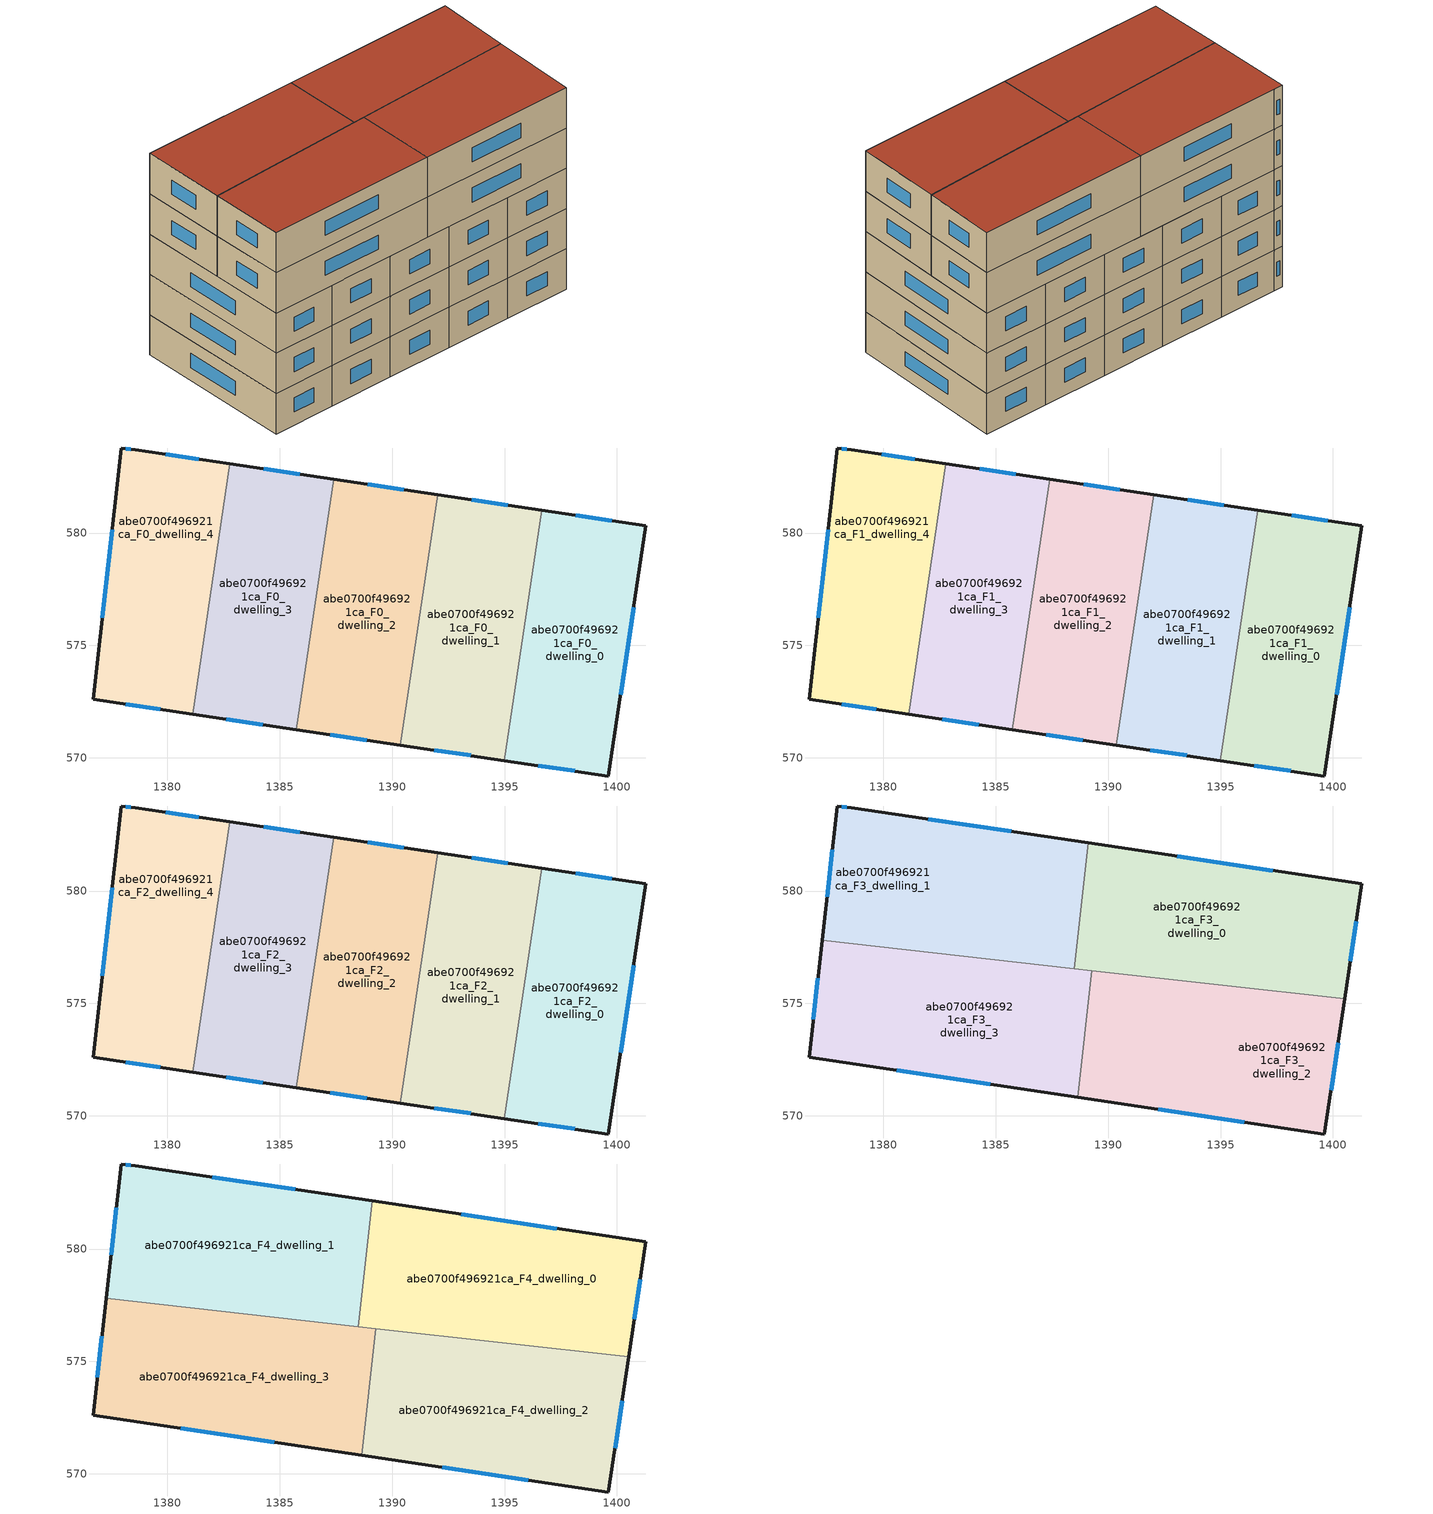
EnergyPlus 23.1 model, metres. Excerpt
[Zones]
abe0700f496921ca_F0_dwelling_0
 floor ground (EU_floor_Construction): 1401.28,580.32 1399.62,569.19 1395,569.88 1396.66,581.01 z0
 wall outside (EU_wall_Construction): 1395,569.88 1399.62,569.19 1401.28,580.32 1396.66,581.01 z0:3
 wall to abe0700f496921ca_F0_dwelling_1 (EU_wall_Construction): 1396.66,581.01 1395,569.88 z0:3
 window (EU_Window_Construction): 1399.78,580.55 1398.16,580.79 / 1400.16,572.81 1400.74,576.7 / 1396.5,569.66 1398.12,569.42 z0.98:2.02
abe0700f496921ca_F0_dwelling_1
 floor ground (EU_floor_Construction): 1396.66,581.01 1395,569.88 1390.37,570.57 1392.03,581.7 z0
 wall outside (EU_wall_Construction): 1390.37,570.57 1395,569.88 / 1396.66,581.01 1392.03,581.7 z0:3
 wall to abe0700f496921ca_F0_dwelling_2 (EU_wall_Construction): 1392.03,581.7 1390.37,570.57 z0:3
 window (EU_Window_Construction): 1391.88,570.34 1393.49,570.1 / 1395.15,581.24 1393.53,581.48 z0.98:2.02
abe0700f496921ca_F0_dwelling_2
 floor ground (EU_floor_Construction): 1392.03,581.7 1390.37,570.57 1385.75,571.26 1387.4,582.39 z0
 wall outside (EU_wall_Construction): 1385.75,571.26 1390.37,570.57 / 1392.03,581.7 1387.4,582.39 z0:3
 wall to abe0700f496921ca_F0_dwelling_3 (EU_wall_Construction): 1387.4,582.39 1385.75,571.26 z0:3
 window (EU_Window_Construction): 1387.25,571.03 1388.87,570.79 / 1390.52,581.93 1388.91,582.17 z0.98:2.02
abe0700f496921ca_F0_dwelling_3
 floor ground (EU_floor_Construction): 1387.4,582.39 1385.75,571.26 1381.12,571.95 1382.78,583.08 z0
 wall outside (EU_wall_Construction): 1381.12,571.95 1385.75,571.26 / 1387.4,582.39 1382.78,583.08 z0:3
 wall to abe0700f496921ca_F0_dwelling_4 (EU_wall_Construction): 1382.78,583.08 1381.12,571.95 z0:3
 window (EU_Window_Construction): 1382.63,571.72 1384.24,571.48 / 1385.9,582.62 1384.28,582.86 z0.98:2.02
abe0700f496921ca_F0_dwelling_4
 floor ground (EU_floor_Construction): 1382.78,583.08 1381.12,571.95 1376.7,572.6 1377.94,583.78 1378.56,583.71 z0
 wall outside (EU_wall_Construction): 1382.78,583.08 1378.56,583.71 1377.94,583.78 1376.7,572.6 1381.12,571.95 z0:3
 window (EU_Window_Construction): 1381.41,583.29 1379.94,583.51 / 1378.14,572.39 1379.68,572.16 / 1377.54,580.15 1377.11,576.24 / 1378.36,583.74 1378.15,583.76 z0.98:2.02
abe0700f496921ca_F1_dwelling_0
 floor to abe0700f496921ca_F0_dwelling_0 (EU_floor_Construction): 1401.28,580.32 1399.62,569.19 1395,569.88 1396.66,581.01 z3
 wall outside (EU_wall_Construction): 1395,569.88 1399.62,569.19 1401.28,580.32 1396.66,581.01 z3:6
 wall to abe0700f496921ca_F1_dwelling_1 (EU_wall_Construction): 1396.66,581.01 1395,569.88 z3:6
 window (EU_Window_Construction): 1399.78,580.55 1398.16,580.79 / 1400.16,572.81 1400.74,576.7 / 1396.5,569.66 1398.12,569.42 z3.98:5.02
abe0700f496921ca_F1_dwelling_1
 floor to abe0700f496921ca_F0_dwelling_1 (EU_floor_Construction): 1396.66,581.01 1395,569.88 1390.37,570.57 1392.03,581.7 z3
 wall outside (EU_wall_Construction): 1390.37,570.57 1395,569.88 / 1396.66,581.01 1392.03,581.7 z3:6
 wall to abe0700f496921ca_F1_dwelling_2 (EU_wall_Construction): 1392.03,581.7 1390.37,570.57 z3:6
 window (EU_Window_Construction): 1391.88,570.34 1393.49,570.1 / 1395.15,581.24 1393.53,581.48 z3.98:5.02
abe0700f496921ca_F1_dwelling_2
 floor to abe0700f496921ca_F0_dwelling_2 (EU_floor_Construction): 1392.03,581.7 1390.37,570.57 1385.75,571.26 1387.4,582.39 z3
 wall outside (EU_wall_Construction): 1385.75,571.26 1390.37,570.57 / 1392.03,581.7 1387.4,582.39 z3:6
 wall to abe0700f496921ca_F1_dwelling_3 (EU_wall_Construction): 1387.4,582.39 1385.75,571.26 z3:6
 window (EU_Window_Construction): 1387.25,571.03 1388.87,570.79 / 1390.52,581.93 1388.91,582.17 z3.98:5.02
abe0700f496921ca_F1_dwelling_3
 floor to abe0700f496921ca_F0_dwelling_3 (EU_floor_Construction): 1387.4,582.39 1385.75,571.26 1381.12,571.95 1382.78,583.08 z3
 wall outside (EU_wall_Construction): 1381.12,571.95 1385.75,571.26 / 1387.4,582.39 1382.78,583.08 z3:6
 wall to abe0700f496921ca_F1_dwelling_4 (EU_wall_Construction): 1382.78,583.08 1381.12,571.95 z3:6
 window (EU_Window_Construction): 1382.63,571.72 1384.24,571.48 / 1385.9,582.62 1384.28,582.86 z3.98:5.02
abe0700f496921ca_F1_dwelling_4
 floor to abe0700f496921ca_F0_dwelling_4 (EU_floor_Construction): 1382.78,583.08 1381.12,571.95 1376.7,572.6 1377.94,583.78 1378.56,583.71 z3
 wall outside (EU_wall_Construction): 1382.78,583.08 1378.56,583.71 1377.94,583.78 1376.7,572.6 1381.12,571.95 z3:6
 window (EU_Window_Construction): 1381.41,583.29 1379.94,583.51 / 1378.14,572.39 1379.68,572.16 / 1377.54,580.15 1377.11,576.24 / 1378.36,583.74 1378.15,583.76 z3.98:5.02
abe0700f496921ca_F2_dwelling_0
 floor to abe0700f496921ca_F1_dwelling_0 (EU_floor_Construction): 1401.28,580.32 1399.62,569.19 1395,569.88 1396.66,581.01 z6
 wall outside (EU_wall_Construction): 1395,569.88 1399.62,569.19 1401.28,580.32 1396.66,581.01 z6:9
 wall to abe0700f496921ca_F2_dwelling_1 (EU_wall_Construction): 1396.66,581.01 1395,569.88 z6:9
 window (EU_Window_Construction): 1399.78,580.55 1398.16,580.79 / 1400.16,572.81 1400.74,576.7 / 1396.5,569.66 1398.12,569.42 z6.98:8.02
abe0700f496921ca_F2_dwelling_1
 floor to abe0700f496921ca_F1_dwelling_1 (EU_floor_Construction): 1396.66,581.01 1395,569.88 1390.37,570.57 1392.03,581.7 z6
 wall outside (EU_wall_Construction): 1390.37,570.57 1395,569.88 / 1396.66,581.01 1392.03,581.7 z6:9
 wall to abe0700f496921ca_F2_dwelling_2 (EU_wall_Construction): 1392.03,581.7 1390.37,570.57 z6:9
 window (EU_Window_Construction): 1391.88,570.34 1393.49,570.1 / 1395.15,581.24 1393.53,581.48 z6.98:8.02
abe0700f496921ca_F2_dwelling_2
 floor to abe0700f496921ca_F1_dwelling_2 (EU_floor_Construction): 1392.03,581.7 1390.37,570.57 1385.75,571.26 1387.4,582.39 z6
 wall outside (EU_wall_Construction): 1385.75,571.26 1390.37,570.57 / 1392.03,581.7 1387.4,582.39 z6:9
 wall to abe0700f496921ca_F2_dwelling_3 (EU_wall_Construction): 1387.4,582.39 1385.75,571.26 z6:9
 window (EU_Window_Construction): 1387.25,571.03 1388.87,570.79 / 1390.52,581.93 1388.91,582.17 z6.98:8.02
 ceiling adiabatic (EU_roof_Construction): 1391.22,576.25 1392.03,581.7 1387.4,582.39 1386.57,576.77 z9
abe0700f496921ca_F2_dwelling_3
 floor to abe0700f496921ca_F1_dwelling_3 (EU_floor_Construction): 1387.4,582.39 1385.75,571.26 1381.12,571.95 1382.78,583.08 z6
 wall outside (EU_wall_Construction): 1381.12,571.95 1385.75,571.26 / 1387.4,582.39 1382.78,583.08 z6:9
 wall to abe0700f496921ca_F2_dwelling_4 (EU_wall_Construction): 1382.78,583.08 1381.12,571.95 z6:9
 window (EU_Window_Construction): 1382.63,571.72 1384.24,571.48 / 1385.9,582.62 1384.28,582.86 z6.98:8.02
abe0700f496921ca_F2_dwelling_4
 floor to abe0700f496921ca_F1_dwelling_4 (EU_floor_Construction): 1382.78,583.08 1381.12,571.95 1376.7,572.6 1377.94,583.78 1378.56,583.71 z6
 wall outside (EU_wall_Construction): 1382.78,583.08 1378.56,583.71 1377.94,583.78 1376.7,572.6 1381.12,571.95 z6:9
 window (EU_Window_Construction): 1381.41,583.29 1379.94,583.51 / 1378.14,572.39 1379.68,572.16 / 1377.54,580.15 1377.11,576.24 / 1378.36,583.74 1378.15,583.76 z6.98:8.02
abe0700f496921ca_F3_dwelling_0
 floor to abe0700f496921ca_F2_dwelling_1 (EU_floor_Construction): 1396.66,581.01 1395.87,575.73 1391.22,576.25 1392.03,581.7 z9
 floor to abe0700f496921ca_F2_dwelling_0 (EU_floor_Construction): 1401.28,580.32 1400.52,575.21 1395.87,575.73 1396.66,581.01 z9
 floor adiabatic (EU_floor_Construction): 1392.03,581.7 1391.22,576.25 1388.5,576.55 1389.12,582.14 z9
 wall outside (EU_wall_Construction): 1400.52,575.21 1401.28,580.32 1389.12,582.14 z9:12
 wall to abe0700f496921ca_F3_dwelling_1 (EU_wall_Construction): 1389.12,582.14 1388.5,576.55 z9:12
 wall to abe0700f496921ca_F3_dwelling_2 (EU_wall_Construction): 1389.28,576.46 1400.52,575.21 z9:12
 wall to abe0700f496921ca_F3_dwelling_3 (EU_wall_Construction): 1388.5,576.55 1389.28,576.46 z9:12
 window (EU_Window_Construction): 1400.77,576.87 1401.04,578.66 / 1397.33,580.91 1393.08,581.55 z9.98:11.02
abe0700f496921ca_F3_dwelling_1
 floor to abe0700f496921ca_F2_dwelling_4 (EU_floor_Construction): 1382.78,583.08 1381.92,577.28 1377.28,577.8 1377.94,583.78 1378.56,583.71 z9
 floor to abe0700f496921ca_F2_dwelling_3 (EU_floor_Construction): 1387.4,582.39 1386.57,576.77 1381.92,577.28 1382.78,583.08 z9
 floor adiabatic (EU_floor_Construction): 1389.12,582.14 1388.5,576.55 1386.57,576.77 1387.4,582.39 z9
 wall outside (EU_wall_Construction): 1389.12,582.14 1378.56,583.71 1377.94,583.78 1377.28,577.8 z9:12
 wall to abe0700f496921ca_F3_dwelling_3 (EU_wall_Construction): 1377.28,577.8 1388.5,576.55 z9:12
 window (EU_Window_Construction): 1385.69,582.65 1382,583.2 / 1377.73,581.84 1377.5,579.75 / 1378.36,583.74 1378.15,583.76 z9.98:11.02
abe0700f496921ca_F3_dwelling_2
 floor to abe0700f496921ca_F2_dwelling_0 (EU_floor_Construction): 1400.52,575.21 1399.62,569.19 1395,569.88 1395.87,575.73 z9
 floor to abe0700f496921ca_F2_dwelling_1 (EU_floor_Construction): 1395.87,575.73 1395,569.88 1390.37,570.57 1391.22,576.25 z9
 floor to abe0700f496921ca_F2_dwelling_2 (EU_floor_Construction): 1391.22,576.25 1390.37,570.57 1388.65,570.83 1389.28,576.46 z9
 wall outside (EU_wall_Construction): 1388.65,570.83 1399.62,569.19 1400.52,575.21 z9:12
 wall to abe0700f496921ca_F3_dwelling_3 (EU_wall_Construction): 1389.28,576.46 1388.65,570.83 z9:12
 window (EU_Window_Construction): 1399.92,571.15 1400.23,573.25 / 1392.22,570.29 1396.06,569.72 z9.98:11.02
abe0700f496921ca_F3_dwelling_3
 floor to abe0700f496921ca_F2_dwelling_2 (EU_floor_Construction): 1389.28,576.46 1388.65,570.83 1385.75,571.26 1386.57,576.77 z9
 floor to abe0700f496921ca_F2_dwelling_3 (EU_floor_Construction): 1386.57,576.77 1385.75,571.26 1381.12,571.95 1381.92,577.28 z9
 floor to abe0700f496921ca_F2_dwelling_4 (EU_floor_Construction): 1381.92,577.28 1381.12,571.95 1376.7,572.6 1377.28,577.8 z9
 wall outside (EU_wall_Construction): 1377.28,577.8 1376.7,572.6 1388.65,570.83 z9:12
 window (EU_Window_Construction): 1380.59,572.02 1384.77,571.4 / 1377.09,576.11 1376.89,574.29 z9.98:11.02
abe0700f496921ca_F4_dwelling_0
 floor to abe0700f496921ca_F3_dwelling_0 (EU_floor_Construction): 1401.28,580.32 1400.52,575.21 1388.5,576.55 1389.12,582.14 z12
 wall outside (EU_wall_Construction): 1400.52,575.21 1401.28,580.32 1389.12,582.14 z12:15
 wall to abe0700f496921ca_F4_dwelling_1 (EU_wall_Construction): 1389.12,582.14 1388.5,576.55 z12:15
 wall to abe0700f496921ca_F4_dwelling_2 (EU_wall_Construction): 1389.28,576.46 1400.52,575.21 z12:15
 wall to abe0700f496921ca_F4_dwelling_3 (EU_wall_Construction): 1388.5,576.55 1389.28,576.46 z12:15
 window (EU_Window_Construction): 1400.77,576.87 1401.04,578.66 / 1397.33,580.91 1393.08,581.55 z12.98:14.02
 roof outside (EU_roof_Construction): 1400.52,575.21 1401.28,580.32 1389.12,582.14 1388.5,576.55 z15
abe0700f496921ca_F4_dwelling_1
 floor to abe0700f496921ca_F3_dwelling_1 (EU_floor_Construction): 1389.12,582.14 1388.5,576.55 1377.28,577.8 1377.94,583.78 1378.56,583.71 z12
 wall outside (EU_wall_Construction): 1389.12,582.14 1378.56,583.71 1377.94,583.78 1377.28,577.8 z12:15
 wall to abe0700f496921ca_F4_dwelling_3 (EU_wall_Construction): 1377.28,577.8 1388.5,576.55 z12:15
 window (EU_Window_Construction): 1385.69,582.65 1382,583.2 / 1377.73,581.84 1377.5,579.75 / 1378.36,583.74 1378.15,583.76 z12.98:14.02
 roof outside (EU_roof_Construction): 1388.5,576.55 1389.12,582.14 1378.56,583.71 1377.94,583.78 1377.28,577.8 z15
abe0700f496921ca_F4_dwelling_2
 floor to abe0700f496921ca_F3_dwelling_2 (EU_floor_Construction): 1400.52,575.21 1399.62,569.19 1388.65,570.83 1389.28,576.46 z12
 wall outside (EU_wall_Construction): 1388.65,570.83 1399.62,569.19 1400.52,575.21 z12:15
 wall to abe0700f496921ca_F4_dwelling_3 (EU_wall_Construction): 1389.28,576.46 1388.65,570.83 z12:15
 window (EU_Window_Construction): 1399.92,571.15 1400.23,573.25 / 1392.22,570.29 1396.06,569.72 z12.98:14.02
 roof outside (EU_roof_Construction): 1399.62,569.19 1400.52,575.21 1389.28,576.46 1388.65,570.83 z15
abe0700f496921ca_F4_dwelling_3
 floor to abe0700f496921ca_F3_dwelling_3 (EU_floor_Construction): 1389.28,576.46 1388.65,570.83 1376.7,572.6 1377.28,577.8 z12
 wall outside (EU_wall_Construction): 1377.28,577.8 1376.7,572.6 1388.65,570.83 z12:15
 window (EU_Window_Construction): 1380.59,572.02 1384.77,571.4 / 1377.09,576.11 1376.89,574.29 z12.98:14.02
 roof outside (EU_roof_Construction): 1388.65,570.83 1389.28,576.46 1377.28,577.8 1376.7,572.6 z15
[Building]
EU S2 Campaign: North Axis=0; Terrain=City; Solar Distribution=FullExterior
[Site:Location]
Bologna: Latitude=44.5; Longitude=11.25; Time Zone=1; Elevation=37
[SizingPeriod:WeatherFileDays]
AnnualSizingPeriod: Begin Month=1; Begin Day of Month=1; End Month=12; End Day of Month=31; Day of Week for Start Day=Monday; Use Weather File Daylight Saving Period=No; Use Weather File Rain and Snow Indicators=No
[MATERIAL]
EU_InternalMass_Material: Roughness=MediumRough; Thickness=0.1; Conductivity=1; Density=1800; Specific Heat=900; Thermal Absorptance=0.9; Solar Absorptance=0.7; Visible Absorptance=0.7
[MATERIAL:NOMASS] Roughness=MediumRough; Thermal Absorptance=0.9; Solar Absorptance=0.7; Visible Absorptance=0.7
Name | Thermal Resistance
EU_wall_NoMass | 0.905828
EU_roof_NoMass | 0.37593
EU_floor_NoMass | 0.67114
[WINDOWMATERIAL:SIMPLEGLAZINGSYSTEM]
EU_Window_SimpleGlazing: UFactor=4.52486; Solar Heat Gain Coefficient=0.85; Visible Transmittance=0.85
[CONSTRUCTION]
EU_wall_Construction: EU_wall_NoMass
EU_roof_Construction: EU_roof_NoMass
EU_floor_Construction: EU_floor_NoMass
EU_Window_Construction: EU_Window_SimpleGlazing
EU_InternalMass_Construction: EU_InternalMass_Material
[ZONE] Type=1; Multiplier=1; Ceiling Height=autocalculate; Floor Area=autocalculate; Part of Total Floor Area=Yes
Name | Volume
abe0700f496921ca_F0_dwelling_0; abe0700f496921ca_F1_dwelling_0; abe0700f496921ca_F2_dwelling_0 | 157.947
abe0700f496921ca_F3_dwelling_0; abe0700f496921ca_F4_dwelling_0 | 197.439
abe0700f496921ca_F0_dwelling_1; abe0700f496921ca_F1_dwelling_1; abe0700f496921ca_F2_dwelling_1 | 157.955
abe0700f496921ca_F3_dwelling_1; abe0700f496921ca_F4_dwelling_1 | 197.443
abe0700f496921ca_F0_dwelling_2; abe0700f496921ca_F1_dwelling_2; abe0700f496921ca_F2_dwelling_2 | 157.95
abe0700f496921ca_F3_dwelling_2; abe0700f496921ca_F4_dwelling_2 | 197.415
abe0700f496921ca_F0_dwelling_3; abe0700f496921ca_F1_dwelling_3; abe0700f496921ca_F2_dwelling_3 | 157.962
abe0700f496921ca_F3_dwelling_3; abe0700f496921ca_F4_dwelling_3 | 197.432
abe0700f496921ca_F0_dwelling_4; abe0700f496921ca_F1_dwelling_4; abe0700f496921ca_F2_dwelling_4 | 157.921
[INTERNALMASS] Construction=EU_InternalMass_Construction
Name | Zone or ZoneList | Surface Area
abe0700f496921ca_F0_dwelling_0_EU_InternalMass | abe0700f496921ca_F0_dwelling_0 | 52.6486
abe0700f496921ca_F0_dwelling_1_EU_InternalMass | abe0700f496921ca_F0_dwelling_1 | 52.6513
abe0700f496921ca_F0_dwelling_2_EU_InternalMass | abe0700f496921ca_F0_dwelling_2 | 52.6501
abe0700f496921ca_F0_dwelling_3_EU_InternalMass | abe0700f496921ca_F0_dwelling_3 | 52.6541
abe0700f496921ca_F0_dwelling_4_EU_InternalMass | abe0700f496921ca_F0_dwelling_4 | 52.6403
abe0700f496921ca_F1_dwelling_0_EU_InternalMass | abe0700f496921ca_F1_dwelling_0 | 52.6486
abe0700f496921ca_F1_dwelling_1_EU_InternalMass | abe0700f496921ca_F1_dwelling_1 | 52.6513
abe0700f496921ca_F1_dwelling_2_EU_InternalMass | abe0700f496921ca_F1_dwelling_2 | 52.6501
abe0700f496921ca_F1_dwelling_3_EU_InternalMass | abe0700f496921ca_F1_dwelling_3 | 52.6541
abe0700f496921ca_F1_dwelling_4_EU_InternalMass | abe0700f496921ca_F1_dwelling_4 | 52.6403
abe0700f496921ca_F2_dwelling_0_EU_InternalMass | abe0700f496921ca_F2_dwelling_0 | 52.6486
abe0700f496921ca_F2_dwelling_1_EU_InternalMass | abe0700f496921ca_F2_dwelling_1 | 52.6513
abe0700f496921ca_F2_dwelling_2_EU_InternalMass | abe0700f496921ca_F2_dwelling_2 | 52.6501
abe0700f496921ca_F2_dwelling_3_EU_InternalMass | abe0700f496921ca_F2_dwelling_3 | 52.6541
abe0700f496921ca_F2_dwelling_4_EU_InternalMass | abe0700f496921ca_F2_dwelling_4 | 52.6403
abe0700f496921ca_F3_dwelling_0_EU_InternalMass | abe0700f496921ca_F3_dwelling_0 | 65.8127
abe0700f496921ca_F3_dwelling_1_EU_InternalMass | abe0700f496921ca_F3_dwelling_1 | 65.8144
abe0700f496921ca_F3_dwelling_2_EU_InternalMass | abe0700f496921ca_F3_dwelling_2 | 65.8047
abe0700f496921ca_F3_dwelling_3_EU_InternalMass | abe0700f496921ca_F3_dwelling_3 | 65.8108
abe0700f496921ca_F4_dwelling_0_EU_InternalMass | abe0700f496921ca_F4_dwelling_0 | 65.8127
abe0700f496921ca_F4_dwelling_1_EU_InternalMass | abe0700f496921ca_F4_dwelling_1 | 65.8144
abe0700f496921ca_F4_dwelling_2_EU_InternalMass | abe0700f496921ca_F4_dwelling_2 | 65.8047
abe0700f496921ca_F4_dwelling_3_EU_InternalMass | abe0700f496921ca_F4_dwelling_3 | 65.8108
[OTHEREQUIPMENT] Fuel Type=Electricity; Design Level Calculation Method=Watts/Area; Power per Zone Floor Area=1; Fraction Latent=0; Fraction Radiant=0; Fraction Lost=0; Carbon Dioxide Generation Rate=0; EndUse Subcategory=EU_Step8_InternalGains
Name | Zone or ZoneList or Space or SpaceList | Schedule
EU_Step8_InternalGain_abe0700f496921ca_F0_dwelling_0_f000 | abe0700f496921ca_F0_dwelling_0 | EU_Step8_GainSchedule_abe0700f496921ca_F0_dwelling_0_f000
EU_Step8_InternalGain_abe0700f496921ca_F0_dwelling_1_f000 | abe0700f496921ca_F0_dwelling_1 | EU_Step8_GainSchedule_abe0700f496921ca_F0_dwelling_1_f000
EU_Step8_InternalGain_abe0700f496921ca_F0_dwelling_2_f000 | abe0700f496921ca_F0_dwelling_2 | EU_Step8_GainSchedule_abe0700f496921ca_F0_dwelling_2_f000
EU_Step8_InternalGain_abe0700f496921ca_F0_dwelling_3_f000 | abe0700f496921ca_F0_dwelling_3 | EU_Step8_GainSchedule_abe0700f496921ca_F0_dwelling_3_f000
EU_Step8_InternalGain_abe0700f496921ca_F0_dwelling_4_f000 | abe0700f496921ca_F0_dwelling_4 | EU_Step8_GainSchedule_abe0700f496921ca_F0_dwelling_4_f000
EU_Step8_InternalGain_abe0700f496921ca_F1_dwelling_0_f000 | abe0700f496921ca_F1_dwelling_0 | EU_Step8_GainSchedule_abe0700f496921ca_F1_dwelling_0_f000
EU_Step8_InternalGain_abe0700f496921ca_F1_dwelling_1_f000 | abe0700f496921ca_F1_dwelling_1 | EU_Step8_GainSchedule_abe0700f496921ca_F1_dwelling_1_f000
EU_Step8_InternalGain_abe0700f496921ca_F1_dwelling_2_f000 | abe0700f496921ca_F1_dwelling_2 | EU_Step8_GainSchedule_abe0700f496921ca_F1_dwelling_2_f000
EU_Step8_InternalGain_abe0700f496921ca_F1_dwelling_3_f000 | abe0700f496921ca_F1_dwelling_3 | EU_Step8_GainSchedule_abe0700f496921ca_F1_dwelling_3_f000
EU_Step8_InternalGain_abe0700f496921ca_F1_dwelling_4_f000 | abe0700f496921ca_F1_dwelling_4 | EU_Step8_GainSchedule_abe0700f496921ca_F1_dwelling_4_f000
EU_Step8_InternalGain_abe0700f496921ca_F2_dwelling_0_f000 | abe0700f496921ca_F2_dwelling_0 | EU_Step8_GainSchedule_abe0700f496921ca_F2_dwelling_0_f000
EU_Step8_InternalGain_abe0700f496921ca_F2_dwelling_1_f000 | abe0700f496921ca_F2_dwelling_1 | EU_Step8_GainSchedule_abe0700f496921ca_F2_dwelling_1_f000
EU_Step8_InternalGain_abe0700f496921ca_F2_dwelling_2_f000 | abe0700f496921ca_F2_dwelling_2 | EU_Step8_GainSchedule_abe0700f496921ca_F2_dwelling_2_f000
EU_Step8_InternalGain_abe0700f496921ca_F2_dwelling_3_f000 | abe0700f496921ca_F2_dwelling_3 | EU_Step8_GainSchedule_abe0700f496921ca_F2_dwelling_3_f000
EU_Step8_InternalGain_abe0700f496921ca_F2_dwelling_4_f000 | abe0700f496921ca_F2_dwelling_4 | EU_Step8_GainSchedule_abe0700f496921ca_F2_dwelling_4_f000
EU_Step8_InternalGain_abe0700f496921ca_F3_dwelling_0_f000 | abe0700f496921ca_F3_dwelling_0 | EU_Step8_GainSchedule_abe0700f496921ca_F3_dwelling_0_f000
EU_Step8_InternalGain_abe0700f496921ca_F3_dwelling_1_f000 | abe0700f496921ca_F3_dwelling_1 | EU_Step8_GainSchedule_abe0700f496921ca_F3_dwelling_1_f000
EU_Step8_InternalGain_abe0700f496921ca_F3_dwelling_2_f000 | abe0700f496921ca_F3_dwelling_2 | EU_Step8_GainSchedule_abe0700f496921ca_F3_dwelling_2_f000
EU_Step8_InternalGain_abe0700f496921ca_F3_dwelling_3_f000 | abe0700f496921ca_F3_dwelling_3 | EU_Step8_GainSchedule_abe0700f496921ca_F3_dwelling_3_f000
EU_Step8_InternalGain_abe0700f496921ca_F4_dwelling_0_f000 | abe0700f496921ca_F4_dwelling_0 | EU_Step8_GainSchedule_abe0700f496921ca_F4_dwelling_0_f000
EU_Step8_InternalGain_abe0700f496921ca_F4_dwelling_1_f000 | abe0700f496921ca_F4_dwelling_1 | EU_Step8_GainSchedule_abe0700f496921ca_F4_dwelling_1_f000
EU_Step8_InternalGain_abe0700f496921ca_F4_dwelling_2_f000 | abe0700f496921ca_F4_dwelling_2 | EU_Step8_GainSchedule_abe0700f496921ca_F4_dwelling_2_f000
EU_Step8_InternalGain_abe0700f496921ca_F4_dwelling_3_f000 | abe0700f496921ca_F4_dwelling_3 | EU_Step8_GainSchedule_abe0700f496921ca_F4_dwelling_3_f000
[ZONEVENTILATION:DESIGNFLOWRATE] Schedule=EU_AlwaysOn; Design Flow Rate Calculation Method=AirChanges/Hour; Air Changes per Hour=0.73129; Ventilation Type=Natural; Fan Pressure Rise=0; Fan Total Efficiency=1; Constant Term Coefficient=1; Temperature Term Coefficient=0; Velocity Term Coefficient=0; Velocity Squared Term Coefficient=0; Minimum Indoor Temperature=-100; Maximum Indoor Temperature=100; Delta Temperature=-100; Minimum Outdoor Temperature=-100; Maximum Outdoor Temperature=100; Maximum Wind Speed=40
Name | Zone or ZoneList or Space or SpaceList
EU_ConstantAir_abe0700f496921ca_F0_dwelling_0 | abe0700f496921ca_F0_dwelling_0
EU_ConstantAir_abe0700f496921ca_F0_dwelling_1 | abe0700f496921ca_F0_dwelling_1
EU_ConstantAir_abe0700f496921ca_F0_dwelling_2 | abe0700f496921ca_F0_dwelling_2
EU_ConstantAir_abe0700f496921ca_F0_dwelling_3 | abe0700f496921ca_F0_dwelling_3
EU_ConstantAir_abe0700f496921ca_F0_dwelling_4 | abe0700f496921ca_F0_dwelling_4
EU_ConstantAir_abe0700f496921ca_F1_dwelling_0 | abe0700f496921ca_F1_dwelling_0
EU_ConstantAir_abe0700f496921ca_F1_dwelling_1 | abe0700f496921ca_F1_dwelling_1
EU_ConstantAir_abe0700f496921ca_F1_dwelling_2 | abe0700f496921ca_F1_dwelling_2
EU_ConstantAir_abe0700f496921ca_F1_dwelling_3 | abe0700f496921ca_F1_dwelling_3
EU_ConstantAir_abe0700f496921ca_F1_dwelling_4 | abe0700f496921ca_F1_dwelling_4
EU_ConstantAir_abe0700f496921ca_F2_dwelling_0 | abe0700f496921ca_F2_dwelling_0
EU_ConstantAir_abe0700f496921ca_F2_dwelling_1 | abe0700f496921ca_F2_dwelling_1
EU_ConstantAir_abe0700f496921ca_F2_dwelling_2 | abe0700f496921ca_F2_dwelling_2
EU_ConstantAir_abe0700f496921ca_F2_dwelling_3 | abe0700f496921ca_F2_dwelling_3
EU_ConstantAir_abe0700f496921ca_F2_dwelling_4 | abe0700f496921ca_F2_dwelling_4
EU_ConstantAir_abe0700f496921ca_F3_dwelling_0 | abe0700f496921ca_F3_dwelling_0
EU_ConstantAir_abe0700f496921ca_F3_dwelling_1 | abe0700f496921ca_F3_dwelling_1
EU_ConstantAir_abe0700f496921ca_F3_dwelling_2 | abe0700f496921ca_F3_dwelling_2
EU_ConstantAir_abe0700f496921ca_F3_dwelling_3 | abe0700f496921ca_F3_dwelling_3
EU_ConstantAir_abe0700f496921ca_F4_dwelling_0 | abe0700f496921ca_F4_dwelling_0
EU_ConstantAir_abe0700f496921ca_F4_dwelling_1 | abe0700f496921ca_F4_dwelling_1
EU_ConstantAir_abe0700f496921ca_F4_dwelling_2 | abe0700f496921ca_F4_dwelling_2
EU_ConstantAir_abe0700f496921ca_F4_dwelling_3 | abe0700f496921ca_F4_dwelling_3
[HVACTEMPLATE:THERMOSTAT] Constant Heating Setpoint=20; Constant Cooling Setpoint=50
EU_HeatOnly_abe0700f496921ca_F0_dwelling_0; EU_HeatOnly_abe0700f496921ca_F0_dwelling_1; EU_HeatOnly_abe0700f496921ca_F0_dwelling_2; EU_HeatOnly_abe0700f496921ca_F0_dwelling_3; EU_HeatOnly_abe0700f496921ca_F0_dwelling_4; EU_HeatOnly_abe0700f496921ca_F1_dwelling_0; EU_HeatOnly_abe0700f496921ca_F1_dwelling_1; EU_HeatOnly_abe0700f496921ca_F1_dwelling_2; EU_HeatOnly_abe0700f496921ca_F1_dwelling_3; EU_HeatOnly_abe0700f496921ca_F1_dwelling_4; EU_HeatOnly_abe0700f496921ca_F2_dwelling_0; EU_HeatOnly_abe0700f496921ca_F2_dwelling_1; EU_HeatOnly_abe0700f496921ca_F2_dwelling_2; EU_HeatOnly_abe0700f496921ca_F2_dwelling_3; EU_HeatOnly_abe0700f496921ca_F2_dwelling_4; EU_HeatOnly_abe0700f496921ca_F3_dwelling_0; EU_HeatOnly_abe0700f496921ca_F3_dwelling_1; EU_HeatOnly_abe0700f496921ca_F3_dwelling_2; EU_HeatOnly_abe0700f496921ca_F3_dwelling_3; EU_HeatOnly_abe0700f496921ca_F4_dwelling_0; EU_HeatOnly_abe0700f496921ca_F4_dwelling_1; EU_HeatOnly_abe0700f496921ca_F4_dwelling_2; EU_HeatOnly_abe0700f496921ca_F4_dwelling_3
[HVACTEMPLATE:ZONE:IDEALLOADSAIRSYSTEM] System Availability Schedule=EU_AlwaysOn; Maximum Heating Supply Air Temperature=50; Minimum Cooling Supply Air Temperature=13; Maximum Heating Supply Air Humidity Ratio=0.0156; Minimum Cooling Supply Air Humidity Ratio=0.0077; Heating Limit=NoLimit; Cooling Limit=NoLimit; Heating Availability Schedule=EU_AlwaysOn; Cooling Availability Schedule=EU_CoolingOff; Dehumidification Control Type=ConstantSensibleHeatRatio; Cooling Sensible Heat Ratio=0.7; Dehumidification Setpoint=60; Humidification Control Type=None; Humidification Setpoint=30; Outdoor Air Method=None; Outdoor Air Flow Rate per Person=0.00944; Outdoor Air Flow Rate per Zone Floor Area=0; Outdoor Air Flow Rate per Zone=0; Demand Controlled Ventilation Type=None; Outdoor Air Economizer Type=NoEconomizer; Heat Recovery Type=None; Sensible Heat Recovery Effectiveness=0.7; Latent Heat Recovery Effectiveness=0.65
Name | Template Thermostat
abe0700f496921ca_F0_dwelling_0 | EU_HeatOnly_abe0700f496921ca_F0_dwelling_0
abe0700f496921ca_F0_dwelling_1 | EU_HeatOnly_abe0700f496921ca_F0_dwelling_1
abe0700f496921ca_F0_dwelling_2 | EU_HeatOnly_abe0700f496921ca_F0_dwelling_2
abe0700f496921ca_F0_dwelling_3 | EU_HeatOnly_abe0700f496921ca_F0_dwelling_3
abe0700f496921ca_F0_dwelling_4 | EU_HeatOnly_abe0700f496921ca_F0_dwelling_4
abe0700f496921ca_F1_dwelling_0 | EU_HeatOnly_abe0700f496921ca_F1_dwelling_0
abe0700f496921ca_F1_dwelling_1 | EU_HeatOnly_abe0700f496921ca_F1_dwelling_1
abe0700f496921ca_F1_dwelling_2 | EU_HeatOnly_abe0700f496921ca_F1_dwelling_2
abe0700f496921ca_F1_dwelling_3 | EU_HeatOnly_abe0700f496921ca_F1_dwelling_3
abe0700f496921ca_F1_dwelling_4 | EU_HeatOnly_abe0700f496921ca_F1_dwelling_4
abe0700f496921ca_F2_dwelling_0 | EU_HeatOnly_abe0700f496921ca_F2_dwelling_0
abe0700f496921ca_F2_dwelling_1 | EU_HeatOnly_abe0700f496921ca_F2_dwelling_1
abe0700f496921ca_F2_dwelling_2 | EU_HeatOnly_abe0700f496921ca_F2_dwelling_2
abe0700f496921ca_F2_dwelling_3 | EU_HeatOnly_abe0700f496921ca_F2_dwelling_3
abe0700f496921ca_F2_dwelling_4 | EU_HeatOnly_abe0700f496921ca_F2_dwelling_4
abe0700f496921ca_F3_dwelling_0 | EU_HeatOnly_abe0700f496921ca_F3_dwelling_0
abe0700f496921ca_F3_dwelling_1 | EU_HeatOnly_abe0700f496921ca_F3_dwelling_1
abe0700f496921ca_F3_dwelling_2 | EU_HeatOnly_abe0700f496921ca_F3_dwelling_2
abe0700f496921ca_F3_dwelling_3 | EU_HeatOnly_abe0700f496921ca_F3_dwelling_3
abe0700f496921ca_F4_dwelling_0 | EU_HeatOnly_abe0700f496921ca_F4_dwelling_0
abe0700f496921ca_F4_dwelling_1 | EU_HeatOnly_abe0700f496921ca_F4_dwelling_1
abe0700f496921ca_F4_dwelling_2 | EU_HeatOnly_abe0700f496921ca_F4_dwelling_2
abe0700f496921ca_F4_dwelling_3 | EU_HeatOnly_abe0700f496921ca_F4_dwelling_3
[SIZING:ZONE] Zone Cooling Design Supply Air Temperature Input Method=SupplyAirTemperature; Zone Cooling Design Supply Air Temperature=13; Zone Heating Design Supply Air Temperature Input Method=SupplyAirTemperature; Zone Heating Design Supply Air Temperature=50; Zone Cooling Design Supply Air Humidity Ratio=0.008; Zone Heating Design Supply Air Humidity Ratio=0.008; Cooling Design Air Flow Method=DesignDay; Cooling Design Air Flow Rate=0; Cooling Minimum Air Flow per Zone Floor Area=0.000762; Cooling Minimum Air Flow=0; Cooling Minimum Air Flow Fraction=0.2; Heating Design Air Flow Method=DesignDay; Heating Design Air Flow Rate=0; Heating Maximum Air Flow per Zone Floor Area=0.002032; Heating Maximum Air Flow=0.141576; Heating Maximum Air Flow Fraction=0.3; Account for Dedicated Outdoor Air System=No; Dedicated Outdoor Air System Control Strategy=NeutralSupplyAir; Dedicated Outdoor Air Low Setpoint Temperature for Design=autosize; Dedicated Outdoor Air High Setpoint Temperature for Design=autosize; Zone Load Sizing Method=Sensible Load Only No Latent Load; Zone Latent Cooling Design Supply Air Humidity Ratio Input Method=HumidityRatioDifference; Zone Cooling Design Supply Air Humidity Ratio Difference=0.005; Zone Latent Heating Design Supply Air Humidity Ratio Input Method=HumidityRatioDifference; Zone Humidification Design Supply Air Humidity Ratio Difference=0.005
abe0700f496921ca_F0_dwelling_0; abe0700f496921ca_F0_dwelling_1; abe0700f496921ca_F0_dwelling_2; abe0700f496921ca_F0_dwelling_3; abe0700f496921ca_F0_dwelling_4; abe0700f496921ca_F1_dwelling_0; abe0700f496921ca_F1_dwelling_1; abe0700f496921ca_F1_dwelling_2; abe0700f496921ca_F1_dwelling_3; abe0700f496921ca_F1_dwelling_4; abe0700f496921ca_F2_dwelling_0; abe0700f496921ca_F2_dwelling_1; abe0700f496921ca_F2_dwelling_2; abe0700f496921ca_F2_dwelling_3; abe0700f496921ca_F2_dwelling_4; abe0700f496921ca_F3_dwelling_0; abe0700f496921ca_F3_dwelling_1; abe0700f496921ca_F3_dwelling_2; abe0700f496921ca_F3_dwelling_3; abe0700f496921ca_F4_dwelling_0; abe0700f496921ca_F4_dwelling_1; abe0700f496921ca_F4_dwelling_2; abe0700f496921ca_F4_dwelling_3
[SCHEDULE:CONSTANT]
Name | Hourly Value
EU_AlwaysOn | 1
EU_CoolingOff | 0
[SCHEDULE:FILE] Column Number=1; Rows to Skip at Top=0; Number of Hours of Data=8760; Column Separator=Comma; Interpolate to Timestep=No; Minutes per Item=60; Adjust Schedule for Daylight Savings=Yes
Name | File
EU_Step8_GainSchedule_abe0700f496921ca_F0_dwelling_0_f000 | ../../schedules/abe0700f496921ca/abe0700f496921ca_F0_dwelling_0_f000_gain.csv
EU_Step8_GainSchedule_abe0700f496921ca_F0_dwelling_1_f000 | ../../schedules/abe0700f496921ca/abe0700f496921ca_F0_dwelling_1_f000_gain.csv
EU_Step8_GainSchedule_abe0700f496921ca_F0_dwelling_2_f000 | ../../schedules/abe0700f496921ca/abe0700f496921ca_F0_dwelling_2_f000_gain.csv
EU_Step8_GainSchedule_abe0700f496921ca_F0_dwelling_3_f000 | ../../schedules/abe0700f496921ca/abe0700f496921ca_F0_dwelling_3_f000_gain.csv
EU_Step8_GainSchedule_abe0700f496921ca_F0_dwelling_4_f000 | ../../schedules/abe0700f496921ca/abe0700f496921ca_F0_dwelling_4_f000_gain.csv
EU_Step8_GainSchedule_abe0700f496921ca_F1_dwelling_0_f000 | ../../schedules/abe0700f496921ca/abe0700f496921ca_F1_dwelling_0_f000_gain.csv
EU_Step8_GainSchedule_abe0700f496921ca_F1_dwelling_1_f000 | ../../schedules/abe0700f496921ca/abe0700f496921ca_F1_dwelling_1_f000_gain.csv
EU_Step8_GainSchedule_abe0700f496921ca_F1_dwelling_2_f000 | ../../schedules/abe0700f496921ca/abe0700f496921ca_F1_dwelling_2_f000_gain.csv
EU_Step8_GainSchedule_abe0700f496921ca_F1_dwelling_3_f000 | ../../schedules/abe0700f496921ca/abe0700f496921ca_F1_dwelling_3_f000_gain.csv
EU_Step8_GainSchedule_abe0700f496921ca_F1_dwelling_4_f000 | ../../schedules/abe0700f496921ca/abe0700f496921ca_F1_dwelling_4_f000_gain.csv
EU_Step8_GainSchedule_abe0700f496921ca_F2_dwelling_0_f000 | ../../schedules/abe0700f496921ca/abe0700f496921ca_F2_dwelling_0_f000_gain.csv
EU_Step8_GainSchedule_abe0700f496921ca_F2_dwelling_1_f000 | ../../schedules/abe0700f496921ca/abe0700f496921ca_F2_dwelling_1_f000_gain.csv
EU_Step8_GainSchedule_abe0700f496921ca_F2_dwelling_2_f000 | ../../schedules/abe0700f496921ca/abe0700f496921ca_F2_dwelling_2_f000_gain.csv
EU_Step8_GainSchedule_abe0700f496921ca_F2_dwelling_3_f000 | ../../schedules/abe0700f496921ca/abe0700f496921ca_F2_dwelling_3_f000_gain.csv
EU_Step8_GainSchedule_abe0700f496921ca_F2_dwelling_4_f000 | ../../schedules/abe0700f496921ca/abe0700f496921ca_F2_dwelling_4_f000_gain.csv
EU_Step8_GainSchedule_abe0700f496921ca_F3_dwelling_0_f000 | ../../schedules/abe0700f496921ca/abe0700f496921ca_F3_dwelling_0_f000_gain.csv
EU_Step8_GainSchedule_abe0700f496921ca_F3_dwelling_1_f000 | ../../schedules/abe0700f496921ca/abe0700f496921ca_F3_dwelling_1_f000_gain.csv
EU_Step8_GainSchedule_abe0700f496921ca_F3_dwelling_2_f000 | ../../schedules/abe0700f496921ca/abe0700f496921ca_F3_dwelling_2_f000_gain.csv
EU_Step8_GainSchedule_abe0700f496921ca_F3_dwelling_3_f000 | ../../schedules/abe0700f496921ca/abe0700f496921ca_F3_dwelling_3_f000_gain.csv
EU_Step8_GainSchedule_abe0700f496921ca_F4_dwelling_0_f000 | ../../schedules/abe0700f496921ca/abe0700f496921ca_F4_dwelling_0_f000_gain.csv
EU_Step8_GainSchedule_abe0700f496921ca_F4_dwelling_1_f000 | ../../schedules/abe0700f496921ca/abe0700f496921ca_F4_dwelling_1_f000_gain.csv
EU_Step8_GainSchedule_abe0700f496921ca_F4_dwelling_2_f000 | ../../schedules/abe0700f496921ca/abe0700f496921ca_F4_dwelling_2_f000_gain.csv
EU_Step8_GainSchedule_abe0700f496921ca_F4_dwelling_3_f000 | ../../schedules/abe0700f496921ca/abe0700f496921ca_F4_dwelling_3_f000_gain.csv
